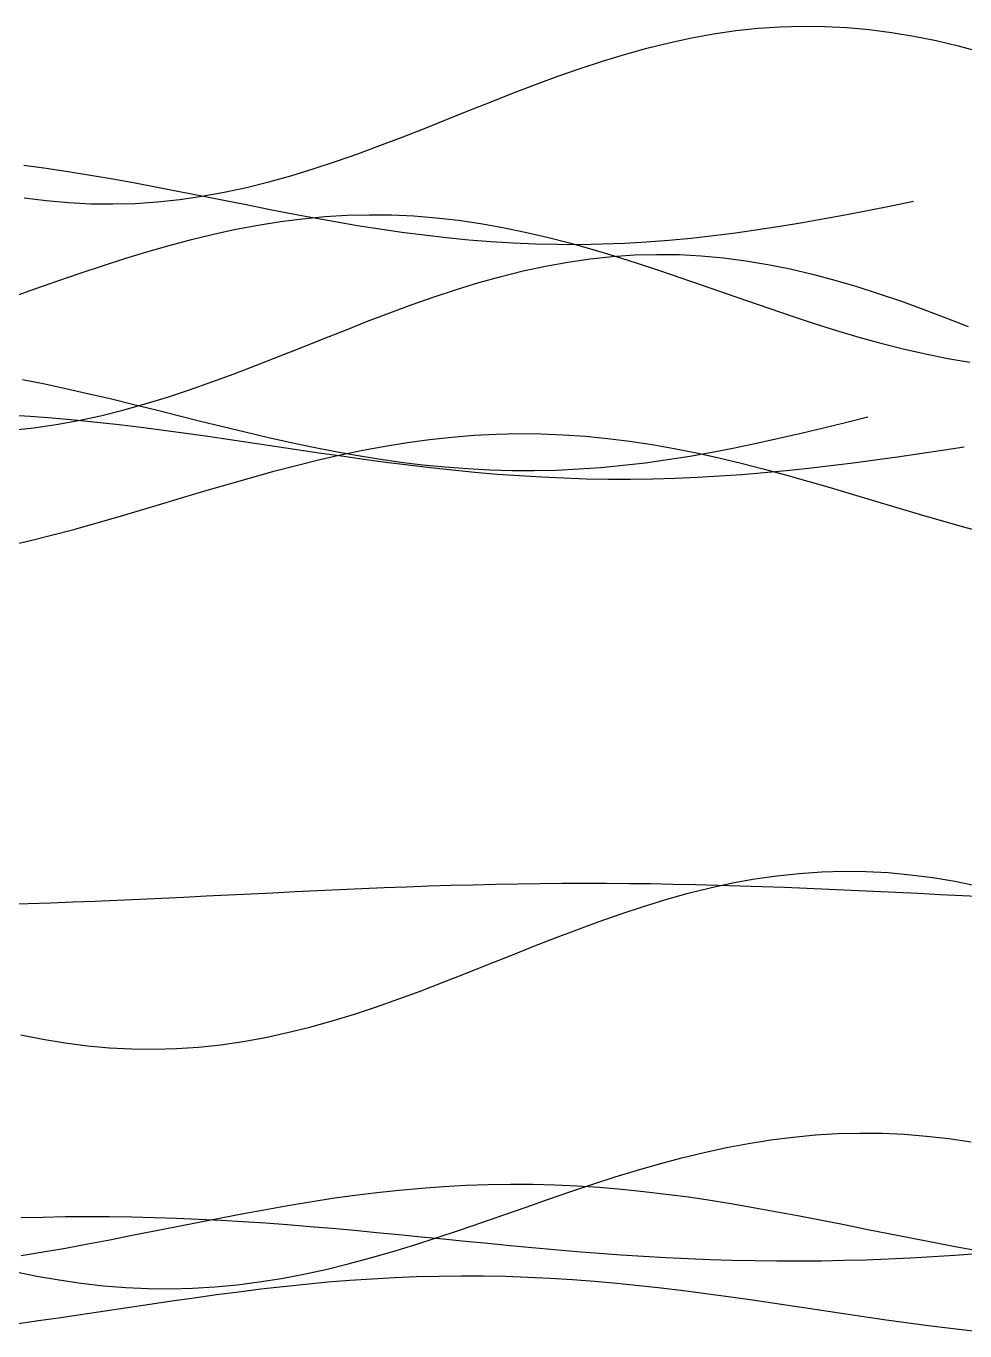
# Model space of a CAD drawing. Header units: metres. Extents: x -249 to 352, y -252 to 258.
# Drawn here: x 182.4 to 266.8, y 140.3 to 257.6 of the extents above; entities that cross this region are included whole.
import ezdxf

# ---------------------------------------------------------------- set-up
doc = ezdxf.new("R2010")
doc.units = ezdxf.units.M

msp = doc.modelspace()

# ---------------------------------------------------------------- linework, layer by layer
for p, q in [((242.25, 256.56, -433.01), (244.25, 256.92, -433.01)), ((244.25, 256.92, -433.01), (246.25, 257.21, -433.01)), ((246.25, 257.21, -433.01), (248.25, 257.42, -433.01)), ((248.25, 257.42, -433.01), (250.25, 257.56, -433.01)), ((250.25, 257.56, -433.01), (252.25, 257.61, -433.01)), ((252.25, 257.61, -433.01), (254.25, 257.59, -433.01)), ((254.25, 257.59, -433.01), (256.25, 257.49, -433.01)), ((256.25, 257.49, -433.01), (258.25, 257.3, -433.01)), ((258.25, 257.3, -433.01), (260.25, 257.04, -433.01)), ((260.25, 257.04, -433.01), (262.25, 256.71, -433.01)), ((238.25, 255.63, -433.01), (240.25, 256.12, -433.01)), ((240.25, 256.12, -433.01), (242.25, 256.56, -433.01)), ((262.25, 256.71, -433.01), (264.25, 256.31, -433.01)), ((264.25, 256.31, -433.01), (266.25, 255.84, -433.01)), ((266.25, 255.84, -433.01), (268.25, 255.3, -433.01)), ((234.25, 254.46, -433.01), (236.25, 255.07, -433.01)), ((236.25, 255.07, -433.01), (238.25, 255.63, -433.01)), ((230.25, 253.1, -433.01), (232.25, 253.8, -433.01)), ((232.25, 253.8, -433.01), (234.25, 254.46, -433.01)), ((226.25, 251.6, -433.01), (228.25, 252.36, -433.01)), ((228.25, 252.36, -433.01), (230.25, 253.1, -433.01)), ((224.25, 250.81, -433.01), (226.25, 251.6, -433.01)), ((220.25, 249.22, -433.01), (222.25, 250.02, -433.01)), ((222.25, 250.02, -433.01), (224.25, 250.81, -433.01)), ((218.25, 248.42, -433.01), (220.25, 249.22, -433.01)), ((214.25, 246.87, -433.01), (216.25, 247.64, -433.01)), ((216.25, 247.64, -433.01), (218.25, 248.42, -433.01)), ((212.25, 246.14, -433.01), (214.25, 246.87, -433.01)), ((208.25, 244.78, -433.01), (210.25, 245.44, -433.01)), ((210.25, 245.44, -433.01), (212.25, 246.14, -433.01)), ((182.23, 245.1, -433.01), (184.23, 244.84, -433.01)), ((184.23, 244.84, -433.01), (186.23, 244.54, -433.01)), ((186.23, 244.54, -433.01), (188.23, 244.22, -433.01)), ((188.23, 244.22, -433.01), (190.23, 243.88, -433.01)), ((204.25, 243.61, -433.01), (206.25, 244.16, -433.01)), ((206.25, 244.16, -433.01), (208.25, 244.78, -433.01)), ((190.23, 243.88, -433.01), (192.23, 243.52, -433.01)), ((192.23, 243.52, -433.01), (194.23, 243.14, -433.01)), ((194.23, 243.14, -433.01), (196.23, 242.75, -433.01)), ((200.25, 242.68, -433.01), (202.25, 243.11, -433.01)), ((202.25, 243.11, -433.01), (204.25, 243.61, -433.01)), ((182.25, 242.18, -433.01), (184.25, 241.92, -433.01)), ((184.25, 241.92, -433.01), (186.25, 241.74, -433.01)), ((186.25, 241.74, -433.01), (188.25, 241.64, -433.01)), ((190.25, 241.62, -433.01), (192.25, 241.67, -433.01)), ((192.25, 241.67, -433.01), (194.25, 241.81, -433.01)), ((194.25, 241.81, -433.01), (196.25, 242.02, -433.01)), ((196.23, 242.75, -433.01), (198.23, 242.35, -433.01)), ((196.25, 242.02, -433.01), (198.25, 242.31, -433.01)), ((198.23, 242.35, -433.01), (200.23, 241.96, -433.01)), ((198.25, 242.31, -433.01), (200.25, 242.68, -433.01)), ((200.23, 241.96, -433.01), (202.23, 241.56, -433.01)), ((260.23, 241.46, -433.01), (262.23, 241.86, -433.01)), ((188.25, 241.64, -433.01), (190.25, 241.62, -433.01)), ((202.23, 241.56, -433.01), (204.23, 241.16, -433.01)), ((204.23, 241.16, -433.01), (206.23, 240.77, -433.01)), ((206.23, 240.77, -433.01), (208.23, 240.4, -433.01)), ((207.3, 240.3, -433.01), (209.3, 240.49, -433.01)), ((209.3, 240.49, -433.01), (211.3, 240.61, -433.01)), ((211.3, 240.61, -433.01), (213.3, 240.66, -433.01)), ((213.3, 240.66, -433.01), (215.3, 240.64, -433.01)), ((215.3, 240.64, -433.01), (217.3, 240.55, -433.01)), ((217.3, 240.55, -433.01), (219.3, 240.39, -433.01)), ((254.23, 240.31, -433.01), (256.23, 240.68, -433.01)), ((256.23, 240.68, -433.01), (258.23, 241.07, -433.01)), ((258.23, 241.07, -433.01), (260.23, 241.46, -433.01)), ((199.3, 238.92, -433.01), (201.3, 239.36, -433.01)), ((201.3, 239.36, -433.01), (203.3, 239.73, -433.01)), ((203.3, 239.73, -433.01), (205.3, 240.05, -433.01)), ((205.3, 240.05, -433.01), (207.3, 240.3, -433.01)), ((208.23, 240.4, -433.01), (210.23, 240.04, -433.01)), ((210.23, 240.04, -433.01), (212.23, 239.7, -433.01)), ((212.23, 239.7, -433.01), (214.23, 239.39, -433.01)), ((214.23, 239.39, -433.01), (216.23, 239.1, -433.01)), ((219.3, 240.39, -433.01), (221.3, 240.16, -433.01)), ((221.3, 240.16, -433.01), (223.3, 239.87, -433.01)), ((223.3, 239.87, -433.01), (225.3, 239.52, -433.01)), ((225.3, 239.52, -433.01), (227.3, 239.1, -433.01)), ((246.23, 239.03, -433.01), (248.23, 239.32, -433.01)), ((248.23, 239.32, -433.01), (250.23, 239.63, -433.01)), ((250.23, 239.63, -433.01), (252.23, 239.96, -433.01)), ((252.23, 239.96, -433.01), (254.23, 240.31, -433.01)), ((195.3, 237.9, -433.01), (197.3, 238.43, -433.01)), ((197.3, 238.43, -433.01), (199.3, 238.92, -433.01)), ((216.23, 239.1, -433.01), (218.23, 238.84, -433.01)), ((218.23, 238.84, -433.01), (220.23, 238.61, -433.01)), ((220.23, 238.61, -433.01), (222.23, 238.41, -433.01)), ((222.23, 238.41, -433.01), (224.23, 238.25, -433.01)), ((224.23, 238.25, -433.01), (226.23, 238.13, -433.01)), ((226.23, 238.13, -433.01), (228.23, 238.04, -433.01)), ((227.3, 239.1, -433.01), (229.3, 238.64, -433.01)), ((229.3, 238.64, -433.01), (231.3, 238.12, -433.01)), ((231.3, 238.12, -433.01), (233.3, 237.56, -433.01)), ((236.23, 238.1, -433.01), (238.23, 238.22, -433.01)), ((238.23, 238.22, -433.01), (240.23, 238.37, -433.01)), ((240.23, 238.37, -433.01), (242.23, 238.56, -433.01)), ((242.23, 238.56, -433.01), (244.23, 238.78, -433.01)), ((244.23, 238.78, -433.01), (246.23, 239.03, -433.01)), ((191.3, 236.71, -433.01), (193.3, 237.32, -433.01)), ((193.3, 237.32, -433.01), (195.3, 237.9, -433.01)), ((228.23, 238.04, -433.01), (230.23, 238, -433.01)), ((230.23, 238, -433.01), (232.23, 237.99, -433.01)), ((232.23, 237.99, -433.01), (234.23, 238.03, -433.01)), ((233.3, 237.56, -433.01), (235.3, 236.96, -433.01)), ((234.23, 238.03, -433.01), (236.23, 238.1, -433.01)), ((235.14, 236.9, -433.01), (237.14, 237.04, -433.01)), ((235.3, 236.96, -433.01), (237.3, 236.33, -433.01)), ((237.14, 237.04, -433.01), (239.14, 237.09, -433.01)), ((239.14, 237.09, -433.01), (241.14, 237.07, -433.01)), ((241.14, 237.07, -433.01), (243.14, 236.96, -433.01)), ((243.14, 236.96, -433.01), (245.14, 236.78, -433.01)), ((187.3, 235.39, -433.01), (189.3, 236.06, -433.01)), ((189.3, 236.06, -433.01), (191.3, 236.71, -433.01)), ((227.14, 235.6, -433.01), (229.14, 236.03, -433.01)), ((229.14, 236.03, -433.01), (231.14, 236.4, -433.01)), ((231.14, 236.4, -433.01), (233.14, 236.69, -433.01)), ((233.14, 236.69, -433.01), (235.14, 236.9, -433.01)), ((237.3, 236.33, -433.01), (239.3, 235.67, -433.01)), ((245.14, 236.78, -433.01), (247.14, 236.52, -433.01)), ((247.14, 236.52, -433.01), (249.14, 236.19, -433.01)), ((249.14, 236.19, -433.01), (251.14, 235.79, -433.01)), ((251.14, 235.79, -433.01), (253.14, 235.32, -433.01)), ((183.3, 234.01, -433.01), (185.3, 234.71, -433.01)), ((185.3, 234.71, -433.01), (187.3, 235.39, -433.01)), ((223.14, 234.55, -433.01), (225.14, 235.11, -433.01)), ((225.14, 235.11, -433.01), (227.14, 235.6, -433.01)), ((239.3, 235.67, -433.01), (241.3, 234.99, -433.01)), ((241.3, 234.99, -433.01), (243.3, 234.3, -433.01)), ((253.14, 235.32, -433.01), (255.14, 234.78, -433.01)), ((255.14, 234.78, -433.01), (257.14, 234.19, -433.01)), ((181.3, 233.31, -433.01), (183.3, 234.01, -433.01)), ((219.14, 233.28, -433.01), (221.14, 233.94, -433.01)), ((221.14, 233.94, -433.01), (223.14, 234.55, -433.01)), ((243.3, 234.3, -433.01), (245.3, 233.6, -433.01)), ((245.3, 233.6, -433.01), (247.3, 232.9, -433.01)), ((257.14, 234.19, -433.01), (259.14, 233.55, -433.01)), ((259.14, 233.55, -433.01), (261.14, 232.87, -433.01)), ((215.14, 231.84, -433.01), (217.14, 232.58, -433.01)), ((217.14, 232.58, -433.01), (219.14, 233.28, -433.01)), ((247.3, 232.9, -433.01), (249.3, 232.21, -433.01)), ((261.14, 232.87, -433.01), (263.14, 232.14, -433.01)), ((213.14, 231.08, -433.01), (215.14, 231.84, -433.01)), ((249.3, 232.21, -433.01), (251.3, 231.53, -433.01)), ((251.3, 231.53, -433.01), (253.3, 230.88, -433.01)), ((263.14, 232.14, -433.01), (265.14, 231.39, -433.01)), ((265.14, 231.39, -433.01), (267.14, 230.61, -433.01)), ((209.14, 229.5, -433.01), (211.14, 230.29, -433.01)), ((211.14, 230.29, -433.01), (213.14, 231.08, -433.01)), ((253.3, 230.88, -433.01), (255.3, 230.25, -433.01)), ((255.3, 230.25, -433.01), (257.3, 229.66, -433.01)), ((207.14, 228.7, -433.01), (209.14, 229.5, -433.01)), ((257.3, 229.66, -433.01), (259.3, 229.1, -433.01)), ((259.3, 229.1, -433.01), (261.3, 228.6, -433.01)), ((203.14, 227.12, -433.01), (205.14, 227.9, -433.01)), ((205.14, 227.9, -433.01), (207.14, 228.7, -433.01)), ((261.3, 228.6, -433.01), (263.3, 228.14, -433.01)), ((263.3, 228.14, -433.01), (265.3, 227.74, -433.01)), ((265.3, 227.74, -433.01), (267.3, 227.39, -433.01)), ((201.14, 226.35, -433.01), (203.14, 227.12, -433.01)), ((182.12, 225.84, -433.01), (184.12, 225.44, -433.01)), ((184.12, 225.44, -433.01), (186.12, 225.01, -433.01)), ((197.14, 224.91, -433.01), (199.14, 225.62, -433.01)), ((199.14, 225.62, -433.01), (201.14, 226.35, -433.01)), ((186.12, 225.01, -433.01), (188.12, 224.56, -433.01)), ((188.12, 224.56, -433.01), (190.12, 224.09, -433.01)), ((190.12, 224.09, -433.01), (192.12, 223.6, -433.01)), ((193.14, 223.64, -433.01), (195.14, 224.25, -433.01)), ((195.14, 224.25, -433.01), (197.14, 224.91, -433.01)), ((189.14, 222.59, -433.01), (191.14, 223.09, -433.01)), ((191.14, 223.09, -433.01), (193.14, 223.64, -433.01)), ((192.12, 223.6, -433.01), (194.12, 223.11, -433.01)), ((194.12, 223.11, -433.01), (196.12, 222.61, -433.01)), ((180.79, 222.67, -433.01), (182.79, 222.55, -433.01)), ((182.79, 222.55, -433.01), (184.79, 222.39, -433.01)), ((183.14, 221.5, -433.01), (185.14, 221.79, -433.01)), ((184.79, 222.39, -433.01), (186.79, 222.22, -433.01)), ((185.14, 221.79, -433.01), (187.14, 222.16, -433.01)), ((186.79, 222.22, -433.01), (188.79, 222.02, -433.01)), ((187.14, 222.16, -433.01), (189.14, 222.59, -433.01)), ((188.79, 222.02, -433.01), (190.79, 221.8, -433.01)), ((190.79, 221.8, -433.01), (192.79, 221.56, -433.01)), ((196.12, 222.61, -433.01), (198.12, 222.11, -433.01)), ((198.12, 222.11, -433.01), (200.12, 221.62, -433.01)), ((254.12, 221.5, -433.01), (256.12, 221.99, -433.01)), ((256.12, 221.99, -433.01), (258.12, 222.49, -433.01)), ((181.14, 221.29, -433.01), (183.14, 221.5, -433.01)), ((192.79, 221.56, -433.01), (194.79, 221.3, -433.01)), ((194.79, 221.3, -433.01), (196.79, 221.03, -433.01)), ((196.79, 221.03, -433.01), (198.79, 220.74, -433.01)), ((198.79, 220.74, -433.01), (200.79, 220.45, -433.01)), ((200.12, 221.62, -433.01), (202.12, 221.13, -433.01)), ((202.12, 221.13, -433.01), (204.12, 220.67, -433.01)), ((204.12, 220.67, -433.01), (206.12, 220.22, -433.01)), ((218.72, 220.46, -433.01), (220.72, 220.67, -433.01)), ((220.72, 220.67, -433.01), (222.72, 220.83, -433.01)), ((222.72, 220.83, -433.01), (224.72, 220.94, -433.01)), ((224.72, 220.94, -433.01), (226.72, 220.98, -433.01)), ((226.72, 220.98, -433.01), (228.72, 220.96, -433.01)), ((228.72, 220.96, -433.01), (230.72, 220.88, -433.01)), ((230.72, 220.88, -433.01), (232.72, 220.75, -433.01)), ((232.72, 220.75, -433.01), (234.72, 220.55, -433.01)), ((234.72, 220.55, -433.01), (236.72, 220.3, -433.01)), ((248.12, 220.12, -433.01), (250.12, 220.56, -433.01)), ((250.12, 220.56, -433.01), (252.12, 221.02, -433.01)), ((252.12, 221.02, -433.01), (254.12, 221.5, -433.01)), ((200.79, 220.45, -433.01), (202.79, 220.16, -433.01)), ((202.79, 220.16, -433.01), (204.79, 219.86, -433.01)), ((204.79, 219.86, -433.01), (206.79, 219.56, -433.01)), ((206.12, 220.22, -433.01), (208.12, 219.79, -433.01)), ((206.79, 219.56, -433.01), (208.79, 219.26, -433.01)), ((208.12, 219.79, -433.01), (210.12, 219.4, -433.01)), ((210.12, 219.4, -433.01), (212.12, 219.04, -433.01)), ((210.72, 219.07, -433.01), (212.72, 219.49, -433.01)), ((212.72, 219.49, -433.01), (214.72, 219.86, -433.01)), ((214.72, 219.86, -433.01), (216.72, 220.19, -433.01)), ((216.72, 220.19, -433.01), (218.72, 220.46, -433.01)), ((236.72, 220.3, -433.01), (238.72, 220, -433.01)), ((238.72, 220, -433.01), (240.72, 219.65, -433.01)), ((240.72, 219.65, -433.01), (242.72, 219.25, -433.01)), ((244.12, 219.31, -433.01), (246.12, 219.7, -433.01)), ((246.12, 219.7, -433.01), (248.12, 220.12, -433.01)), ((262.79, 219.19, -433.01), (264.79, 219.49, -433.01)), ((264.79, 219.49, -433.01), (266.79, 219.79, -433.01)), ((206.72, 218.12, -433.01), (208.72, 218.61, -433.01)), ((208.72, 218.61, -433.01), (210.72, 219.07, -433.01)), ((208.79, 219.26, -433.01), (210.79, 218.97, -433.01)), ((210.79, 218.97, -433.01), (212.79, 218.69, -433.01)), ((212.12, 219.04, -433.01), (214.12, 218.71, -433.01)), ((212.79, 218.69, -433.01), (214.79, 218.42, -433.01)), ((214.12, 218.71, -433.01), (216.12, 218.42, -433.01)), ((214.79, 218.42, -433.01), (216.79, 218.17, -433.01)), ((216.12, 218.42, -433.01), (218.12, 218.18, -433.01)), ((236.12, 218.13, -433.01), (238.12, 218.36, -433.01)), ((238.12, 218.36, -433.01), (240.12, 218.64, -433.01)), ((240.12, 218.64, -433.01), (242.12, 218.96, -433.01)), ((242.12, 218.96, -433.01), (244.12, 219.31, -433.01)), ((242.72, 219.25, -433.01), (244.72, 218.8, -433.01)), ((244.72, 218.8, -433.01), (246.72, 218.32, -433.01)), ((246.72, 218.32, -433.01), (248.72, 217.81, -433.01)), ((254.79, 218.11, -433.01), (256.79, 218.36, -433.01)), ((256.79, 218.36, -433.01), (258.79, 218.63, -433.01)), ((258.79, 218.63, -433.01), (260.79, 218.9, -433.01)), ((260.79, 218.9, -433.01), (262.79, 219.19, -433.01)), ((200.72, 216.47, -433.01), (202.72, 217.04, -433.01)), ((202.72, 217.04, -433.01), (204.72, 217.59, -433.01)), ((204.72, 217.59, -433.01), (206.72, 218.12, -433.01)), ((216.79, 218.17, -433.01), (218.79, 217.93, -433.01)), ((218.12, 218.18, -433.01), (220.12, 217.98, -433.01)), ((218.79, 217.93, -433.01), (220.79, 217.71, -433.01)), ((220.12, 217.98, -433.01), (222.12, 217.83, -433.01)), ((220.79, 217.71, -433.01), (222.79, 217.52, -433.01)), ((222.12, 217.83, -433.01), (224.12, 217.72, -433.01)), ((222.79, 217.52, -433.01), (224.79, 217.34, -433.01)), ((224.12, 217.72, -433.01), (226.12, 217.66, -433.01)), ((224.79, 217.34, -433.01), (226.79, 217.2, -433.01)), ((226.12, 217.66, -433.01), (228.12, 217.66, -433.01)), ((226.79, 217.2, -433.01), (228.79, 217.08, -433.01)), ((228.12, 217.66, -433.01), (230.12, 217.7, -433.01)), ((228.79, 217.08, -433.01), (230.79, 216.99, -433.01)), ((230.12, 217.7, -433.01), (232.12, 217.8, -433.01)), ((232.12, 217.8, -433.01), (234.12, 217.94, -433.01)), ((234.12, 217.94, -433.01), (236.12, 218.13, -433.01)), ((240.79, 216.97, -433.01), (242.79, 217.05, -433.01)), ((242.79, 217.05, -433.01), (244.79, 217.17, -433.01)), ((244.79, 217.17, -433.01), (246.79, 217.31, -433.01)), ((246.79, 217.31, -433.01), (248.79, 217.47, -433.01)), ((248.72, 217.81, -433.01), (250.72, 217.27, -433.01)), ((248.79, 217.47, -433.01), (250.79, 217.66, -433.01)), ((250.72, 217.27, -433.01), (252.72, 216.7, -433.01)), ((250.79, 217.66, -433.01), (252.79, 217.88, -433.01)), ((252.79, 217.88, -433.01), (254.79, 218.11, -433.01)), ((196.72, 215.28, -433.01), (198.72, 215.88, -433.01)), ((198.72, 215.88, -433.01), (200.72, 216.47, -433.01)), ((230.79, 216.99, -433.01), (232.79, 216.92, -433.01)), ((232.79, 216.92, -433.01), (234.79, 216.89, -433.01)), ((234.79, 216.89, -433.01), (236.79, 216.89, -433.01)), ((236.79, 216.89, -433.01), (238.79, 216.91, -433.01)), ((238.79, 216.91, -433.01), (240.79, 216.97, -433.01)), ((252.72, 216.7, -433.01), (254.72, 216.12, -433.01)), ((254.72, 216.12, -433.01), (256.72, 215.53, -433.01)), ((192.72, 214.09, -433.01), (194.72, 214.68, -433.01)), ((194.72, 214.68, -433.01), (196.72, 215.28, -433.01)), ((256.72, 215.53, -433.01), (258.72, 214.93, -433.01)), ((258.72, 214.93, -433.01), (260.72, 214.33, -433.01)), ((188.72, 212.92, -433.01), (190.72, 213.5, -433.01)), ((190.72, 213.5, -433.01), (192.72, 214.09, -433.01)), ((260.72, 214.33, -433.01), (262.72, 213.73, -433.01)), ((262.72, 213.73, -433.01), (264.72, 213.16, -433.01)), ((184.72, 211.85, -433.01), (186.72, 212.37, -433.01)), ((186.72, 212.37, -433.01), (188.72, 212.92, -433.01)), ((264.72, 213.16, -433.01), (266.72, 212.59, -433.01)), ((266.72, 212.59, -433.01), (268.72, 212.06, -433.01)), ((180.72, 210.89, -433.01), (182.72, 211.35, -433.01)), ((182.72, 211.35, -433.01), (184.72, 211.85, -433.01)), ((245.95, 180.58, -433.01), (247.95, 180.94, -433.01)), ((247.95, 180.94, -433.01), (249.95, 181.23, -433.01)), ((249.95, 181.23, -433.01), (251.95, 181.44, -433.01)), ((251.95, 181.44, -433.01), (253.95, 181.58, -433.01)), ((253.95, 181.58, -433.01), (255.95, 181.63, -433.01)), ((255.95, 181.63, -433.01), (257.95, 181.61, -433.01)), ((257.95, 181.61, -433.01), (259.95, 181.51, -433.01)), ((259.95, 181.51, -433.01), (261.95, 181.32, -433.01)), ((261.95, 181.32, -433.01), (263.95, 181.06, -433.01)), ((263.95, 181.06, -433.01), (265.95, 180.73, -433.01)), ((265.95, 180.73, -433.01), (267.95, 180.33, -433.01)), ((198.63, 179.41, -433.01), (200.63, 179.5, -433.01)), ((200.63, 179.5, -433.01), (202.63, 179.6, -433.01)), ((202.63, 179.6, -433.01), (204.63, 179.7, -433.01)), ((204.63, 179.7, -433.01), (206.63, 179.8, -433.01)), ((206.63, 179.8, -433.01), (208.63, 179.9, -433.01)), ((208.63, 179.9, -433.01), (210.63, 179.99, -433.01)), ((210.63, 179.99, -433.01), (212.63, 180.08, -433.01)), ((212.63, 180.08, -433.01), (214.63, 180.16, -433.01)), ((214.63, 180.16, -433.01), (216.63, 180.24, -433.01)), ((216.63, 180.24, -433.01), (218.63, 180.31, -433.01)), ((218.63, 180.31, -433.01), (220.63, 180.37, -433.01)), ((220.63, 180.37, -433.01), (222.63, 180.42, -433.01)), ((222.63, 180.42, -433.01), (224.63, 180.47, -433.01)), ((224.63, 180.47, -433.01), (226.63, 180.5, -433.01)), ((226.63, 180.5, -433.01), (228.63, 180.53, -433.01)), ((228.63, 180.53, -433.01), (230.63, 180.55, -433.01)), ((230.63, 180.55, -433.01), (232.63, 180.55, -433.01)), ((232.63, 180.55, -433.01), (234.63, 180.55, -433.01)), ((234.63, 180.55, -433.01), (236.63, 180.54, -433.01)), ((236.63, 180.54, -433.01), (238.63, 180.52, -433.01)), ((238.63, 180.52, -433.01), (240.63, 180.48, -433.01)), ((239.95, 179.09, -433.01), (241.95, 179.65, -433.01)), ((240.63, 180.48, -433.01), (242.63, 180.44, -433.01)), ((241.95, 179.65, -433.01), (243.95, 180.14, -433.01)), ((242.63, 180.44, -433.01), (244.63, 180.39, -433.01)), ((243.95, 180.14, -433.01), (245.95, 180.58, -433.01)), ((244.63, 180.39, -433.01), (246.63, 180.33, -433.01)), ((246.63, 180.33, -433.01), (248.63, 180.27, -433.01)), ((248.63, 180.27, -433.01), (250.63, 180.19, -433.01)), ((250.63, 180.19, -433.01), (252.63, 180.11, -433.01)), ((252.63, 180.11, -433.01), (254.63, 180.03, -433.01)), ((254.63, 180.03, -433.01), (256.63, 179.94, -433.01)), ((256.63, 179.94, -433.01), (258.63, 179.84, -433.01)), ((258.63, 179.84, -433.01), (260.63, 179.74, -433.01)), ((260.63, 179.74, -433.01), (262.63, 179.65, -433.01)), ((262.63, 179.65, -433.01), (264.63, 179.55, -433.01)), ((264.63, 179.55, -433.01), (266.63, 179.45, -433.01)), ((180.63, 178.69, -433.01), (182.63, 178.74, -433.01)), ((182.63, 178.74, -433.01), (184.63, 178.8, -433.01)), ((184.63, 178.8, -433.01), (186.63, 178.87, -433.01)), ((186.63, 178.87, -433.01), (188.63, 178.95, -433.01)), ((188.63, 178.95, -433.01), (190.63, 179.03, -433.01)), ((190.63, 179.03, -433.01), (192.63, 179.12, -433.01)), ((192.63, 179.12, -433.01), (194.63, 179.21, -433.01)), ((194.63, 179.21, -433.01), (196.63, 179.31, -433.01)), ((196.63, 179.31, -433.01), (198.63, 179.41, -433.01)), ((235.95, 177.82, -433.01), (237.95, 178.48, -433.01)), ((237.95, 178.48, -433.01), (239.95, 179.09, -433.01)), ((266.63, 179.45, -433.01), (268.63, 179.35, -433.01)), ((233.95, 177.12, -433.01), (235.95, 177.82, -433.01)), ((229.95, 175.62, -433.01), (231.95, 176.38, -433.01)), ((231.95, 176.38, -433.01), (233.95, 177.12, -433.01)), ((225.95, 174.04, -433.01), (227.95, 174.83, -433.01)), ((227.95, 174.83, -433.01), (229.95, 175.62, -433.01)), ((223.95, 173.24, -433.01), (225.95, 174.04, -433.01)), ((219.95, 171.66, -433.01), (221.95, 172.44, -433.01)), ((221.95, 172.44, -433.01), (223.95, 173.24, -433.01)), ((217.95, 170.89, -433.01), (219.95, 171.66, -433.01)), ((213.95, 169.46, -433.01), (215.95, 170.16, -433.01)), ((215.95, 170.16, -433.01), (217.95, 170.89, -433.01)), ((211.95, 168.8, -433.01), (213.95, 169.46, -433.01)), ((207.95, 167.63, -433.01), (209.95, 168.18, -433.01)), ((209.95, 168.18, -433.01), (211.95, 168.8, -433.01)), ((181.95, 166.94, -433.01), (183.95, 166.53, -433.01)), ((201.95, 166.33, -433.01), (203.95, 166.7, -433.01)), ((203.95, 166.7, -433.01), (205.95, 167.13, -433.01)), ((205.95, 167.13, -433.01), (207.95, 167.63, -433.01)), ((183.95, 166.53, -433.01), (185.95, 166.2, -433.01)), ((185.95, 166.2, -433.01), (187.95, 165.94, -433.01)), ((187.95, 165.94, -433.01), (189.95, 165.76, -433.01)), ((189.95, 165.76, -433.01), (191.95, 165.66, -433.01)), ((191.95, 165.66, -433.01), (193.95, 165.64, -433.01)), ((193.95, 165.64, -433.01), (195.95, 165.69, -433.01)), ((195.95, 165.69, -433.01), (197.95, 165.83, -433.01)), ((197.95, 165.83, -433.01), (199.95, 166.04, -433.01)), ((199.95, 166.04, -433.01), (201.95, 166.33, -433.01)), ((247.4, 157.17, -433.01), (249.4, 157.49, -433.01)), ((249.4, 157.49, -433.01), (251.4, 157.74, -433.01)), ((251.4, 157.74, -433.01), (253.4, 157.93, -433.01)), ((253.4, 157.93, -433.01), (255.4, 158.05, -433.01)), ((255.4, 158.05, -433.01), (257.4, 158.1, -433.01)), ((257.4, 158.1, -433.01), (259.4, 158.08, -433.01)), ((259.4, 158.08, -433.01), (261.4, 157.99, -433.01)), ((261.4, 157.99, -433.01), (263.4, 157.83, -433.01)), ((263.4, 157.83, -433.01), (265.4, 157.6, -433.01)), ((265.4, 157.6, -433.01), (267.4, 157.31, -433.01)), ((241.4, 155.87, -433.01), (243.4, 156.36, -433.01)), ((243.4, 156.36, -433.01), (245.4, 156.8, -433.01)), ((245.4, 156.8, -433.01), (247.4, 157.17, -433.01)), ((237.4, 154.76, -433.01), (239.4, 155.34, -433.01)), ((239.4, 155.34, -433.01), (241.4, 155.87, -433.01)), ((233.4, 153.5, -433.01), (235.4, 154.15, -433.01)), ((235.4, 154.15, -433.01), (237.4, 154.76, -433.01)), ((209.98, 152.23, -433.01), (211.98, 152.51, -433.01)), ((211.98, 152.51, -433.01), (213.98, 152.76, -433.01)), ((213.98, 152.76, -433.01), (215.98, 152.97, -433.01)), ((215.98, 152.97, -433.01), (217.98, 153.15, -433.01)), ((217.98, 153.15, -433.01), (219.98, 153.3, -433.01)), ((219.98, 153.3, -433.01), (221.98, 153.41, -433.01)), ((221.98, 153.41, -433.01), (223.98, 153.47, -433.01)), ((223.98, 153.47, -433.01), (225.98, 153.5, -433.01)), ((225.98, 153.5, -433.01), (227.98, 153.49, -433.01)), ((227.98, 153.49, -433.01), (229.98, 153.44, -433.01)), ((229.4, 152.15, -433.01), (231.4, 152.84, -433.01)), ((229.98, 153.44, -433.01), (231.98, 153.35, -433.01)), ((231.4, 152.84, -433.01), (233.4, 153.5, -433.01)), ((231.98, 153.35, -433.01), (233.98, 153.22, -433.01)), ((233.98, 153.22, -433.01), (235.98, 153.05, -433.01)), ((235.98, 153.05, -433.01), (237.98, 152.85, -433.01)), ((237.98, 152.85, -433.01), (239.98, 152.61, -433.01)), ((239.98, 152.61, -433.01), (241.98, 152.35, -433.01)), ((203.98, 151.24, -433.01), (205.98, 151.59, -433.01)), ((205.98, 151.59, -433.01), (207.98, 151.92, -433.01)), ((207.98, 151.92, -433.01), (209.98, 152.23, -433.01)), ((225.4, 150.75, -433.01), (227.4, 151.45, -433.01)), ((227.4, 151.45, -433.01), (229.4, 152.15, -433.01)), ((241.98, 152.35, -433.01), (243.98, 152.05, -433.01)), ((243.98, 152.05, -433.01), (245.98, 151.73, -433.01)), ((245.98, 151.73, -433.01), (247.98, 151.39, -433.01)), ((247.98, 151.39, -433.01), (249.98, 151.03, -433.01)), ((181.95, 150.5, -433.01), (183.95, 150.55, -433.01)), ((183.95, 150.55, -433.01), (185.95, 150.59, -433.01)), ((185.95, 150.59, -433.01), (187.95, 150.6, -433.01)), ((187.95, 150.6, -433.01), (189.95, 150.59, -433.01)), ((189.95, 150.59, -433.01), (191.95, 150.57, -433.01)), ((191.95, 150.57, -433.01), (193.95, 150.52, -433.01)), ((193.95, 150.52, -433.01), (195.95, 150.46, -433.01)), ((195.95, 150.46, -433.01), (197.95, 150.37, -433.01)), ((197.95, 150.37, -433.01), (199.95, 150.27, -433.01)), ((197.98, 150.1, -433.01), (199.98, 150.49, -433.01)), ((199.95, 150.27, -433.01), (201.95, 150.16, -433.01)), ((199.98, 150.49, -433.01), (201.98, 150.88, -433.01)), ((201.95, 150.16, -433.01), (203.95, 150.02, -433.01)), ((201.98, 150.88, -433.01), (203.98, 151.24, -433.01)), ((223.4, 150.06, -433.01), (225.4, 150.75, -433.01)), ((249.98, 151.03, -433.01), (251.98, 150.65, -433.01)), ((251.98, 150.65, -433.01), (253.98, 150.26, -433.01)), ((253.98, 150.26, -433.01), (255.98, 149.87, -433.01)), ((191.98, 148.91, -433.01), (193.98, 149.3, -433.01)), ((193.98, 149.3, -433.01), (195.98, 149.7, -433.01)), ((195.98, 149.7, -433.01), (197.98, 150.1, -433.01)), ((203.95, 150.02, -433.01), (205.95, 149.88, -433.01)), ((205.95, 149.88, -433.01), (207.95, 149.71, -433.01)), ((207.95, 149.71, -433.01), (209.95, 149.54, -433.01)), ((209.95, 149.54, -433.01), (211.95, 149.36, -433.01)), ((211.95, 149.36, -433.01), (213.95, 149.17, -433.01)), ((213.95, 149.17, -433.01), (215.95, 148.98, -433.01)), ((215.95, 148.98, -433.01), (217.95, 148.78, -433.01)), ((219.4, 148.7, -433.01), (221.4, 149.37, -433.01)), ((221.4, 149.37, -433.01), (223.4, 150.06, -433.01)), ((255.98, 149.87, -433.01), (257.98, 149.47, -433.01)), ((257.98, 149.47, -433.01), (259.98, 149.07, -433.01)), ((259.98, 149.07, -433.01), (261.98, 148.67, -433.01)), ((185.98, 147.76, -433.01), (187.98, 148.13, -433.01)), ((187.98, 148.13, -433.01), (189.98, 148.51, -433.01)), ((189.98, 148.51, -433.01), (191.98, 148.91, -433.01)), ((215.4, 147.44, -433.01), (217.4, 148.06, -433.01)), ((217.4, 148.06, -433.01), (219.4, 148.7, -433.01)), ((217.95, 148.78, -433.01), (219.95, 148.58, -433.01)), ((219.95, 148.58, -433.01), (221.95, 148.38, -433.01)), ((221.95, 148.38, -433.01), (223.95, 148.19, -433.01)), ((223.95, 148.19, -433.01), (225.95, 147.99, -433.01)), ((225.95, 147.99, -433.01), (227.95, 147.81, -433.01)), ((227.95, 147.81, -433.01), (229.95, 147.63, -433.01)), ((261.98, 148.67, -433.01), (263.98, 148.29, -433.01)), ((263.98, 148.29, -433.01), (265.98, 147.91, -433.01)), ((265.98, 147.91, -433.01), (267.98, 147.55, -433.01)), ((181.98, 147.08, -433.01), (183.98, 147.41, -433.01)), ((183.98, 147.41, -433.01), (185.98, 147.76, -433.01)), ((211.4, 146.33, -433.01), (213.4, 146.87, -433.01)), ((213.4, 146.87, -433.01), (215.4, 147.44, -433.01)), ((229.95, 147.63, -433.01), (231.95, 147.46, -433.01)), ((231.95, 147.46, -433.01), (233.95, 147.3, -433.01)), ((233.95, 147.3, -433.01), (235.95, 147.15, -433.01)), ((235.95, 147.15, -433.01), (237.95, 147.02, -433.01)), ((237.95, 147.02, -433.01), (239.95, 146.91, -433.01)), ((239.95, 146.91, -433.01), (241.95, 146.81, -433.01)), ((241.95, 146.81, -433.01), (243.95, 146.73, -433.01)), ((243.95, 146.73, -433.01), (245.95, 146.67, -433.01)), ((245.95, 146.67, -433.01), (247.95, 146.63, -433.01)), ((247.95, 146.63, -433.01), (249.95, 146.6, -433.01)), ((253.95, 146.62, -433.01), (255.95, 146.66, -433.01)), ((255.95, 146.66, -433.01), (257.95, 146.71, -433.01)), ((257.95, 146.71, -433.01), (259.95, 146.79, -433.01)), ((259.95, 146.79, -433.01), (261.95, 146.88, -433.01)), ((261.95, 146.88, -433.01), (263.95, 146.99, -433.01)), ((263.95, 146.99, -433.01), (265.95, 147.12, -433.01)), ((265.95, 147.12, -433.01), (267.95, 147.26, -433.01)), ((181.4, 145.65, -433.01), (183.4, 145.24, -433.01)), ((207.4, 145.41, -433.01), (209.4, 145.84, -433.01)), ((209.4, 145.84, -433.01), (211.4, 146.33, -433.01)), ((249.95, 146.6, -433.01), (251.95, 146.6, -433.01)), ((251.95, 146.6, -433.01), (253.95, 146.62, -433.01)), ((183.4, 145.24, -433.01), (185.4, 144.89, -433.01)), ((185.4, 144.89, -433.01), (187.4, 144.6, -433.01)), ((187.4, 144.6, -433.01), (189.4, 144.37, -433.01)), ((189.4, 144.37, -433.01), (191.4, 144.21, -433.01)), ((199.4, 144.27, -433.01), (201.4, 144.46, -433.01)), ((201.4, 144.46, -433.01), (203.4, 144.71, -433.01)), ((203.4, 144.71, -433.01), (205.4, 145.03, -433.01)), ((203.55, 144.08, -433.01), (205.55, 144.31, -433.01)), ((205.4, 145.03, -433.01), (207.4, 145.41, -433.01)), ((205.55, 144.31, -433.01), (207.55, 144.52, -433.01)), ((207.55, 144.52, -433.01), (209.55, 144.71, -433.01)), ((209.55, 144.71, -433.01), (211.55, 144.87, -433.01)), ((211.55, 144.87, -433.01), (213.55, 145, -433.01)), ((213.55, 145, -433.01), (215.55, 145.11, -433.01)), ((215.55, 145.11, -433.01), (217.55, 145.19, -433.01)), ((217.55, 145.19, -433.01), (219.55, 145.24, -433.01)), ((219.55, 145.24, -433.01), (221.55, 145.26, -433.01)), ((221.55, 145.26, -433.01), (223.55, 145.26, -433.01)), ((223.55, 145.26, -433.01), (225.55, 145.22, -433.01)), ((225.55, 145.22, -433.01), (227.55, 145.15, -433.01)), ((227.55, 145.15, -433.01), (229.55, 145.05, -433.01)), ((229.55, 145.05, -433.01), (231.55, 144.93, -433.01)), ((231.55, 144.93, -433.01), (233.55, 144.77, -433.01)), ((233.55, 144.77, -433.01), (235.55, 144.6, -433.01)), ((235.55, 144.6, -433.01), (237.55, 144.4, -433.01)), ((237.55, 144.4, -433.01), (239.55, 144.18, -433.01)), ((191.4, 144.21, -433.01), (193.4, 144.12, -433.01)), ((193.4, 144.12, -433.01), (195.4, 144.1, -433.01)), ((195.4, 144.1, -433.01), (197.4, 144.15, -433.01)), ((195.55, 143.01, -433.01), (197.55, 143.29, -433.01)), ((197.4, 144.15, -433.01), (199.4, 144.27, -433.01)), ((197.55, 143.29, -433.01), (199.55, 143.57, -433.01)), ((199.55, 143.57, -433.01), (201.55, 143.83, -433.01)), ((201.55, 143.83, -433.01), (203.55, 144.08, -433.01)), ((239.55, 144.18, -433.01), (241.55, 143.94, -433.01)), ((241.55, 143.94, -433.01), (243.55, 143.68, -433.01)), ((243.55, 143.68, -433.01), (245.55, 143.41, -433.01)), ((245.55, 143.41, -433.01), (247.55, 143.13, -433.01)), ((247.55, 143.13, -433.01), (249.55, 142.83, -433.01)), ((187.55, 141.82, -433.01), (189.55, 142.12, -433.01)), ((189.55, 142.12, -433.01), (191.55, 142.42, -433.01)), ((191.55, 142.42, -433.01), (193.55, 142.71, -433.01)), ((193.55, 142.71, -433.01), (195.55, 143.01, -433.01)), ((249.55, 142.83, -433.01), (251.55, 142.54, -433.01)), ((251.55, 142.54, -433.01), (253.55, 142.24, -433.01)), ((253.55, 142.24, -433.01), (255.55, 141.94, -433.01)), ((255.55, 141.94, -433.01), (257.55, 141.64, -433.01)), ((181.55, 140.96, -433.01), (183.55, 141.24, -433.01)), ((183.55, 141.24, -433.01), (185.55, 141.52, -433.01)), ((185.55, 141.52, -433.01), (187.55, 141.82, -433.01)), ((257.55, 141.64, -433.01), (259.55, 141.35, -433.01)), ((259.55, 141.35, -433.01), (261.55, 141.07, -433.01)), ((261.55, 141.07, -433.01), (263.55, 140.8, -433.01)), ((263.55, 140.8, -433.01), (265.55, 140.55, -433.01)), ((265.55, 140.55, -433.01), (267.55, 140.31, -433.01))]:
    msp.add_line(p, q)

doc.saveas('drawing.dxf')
